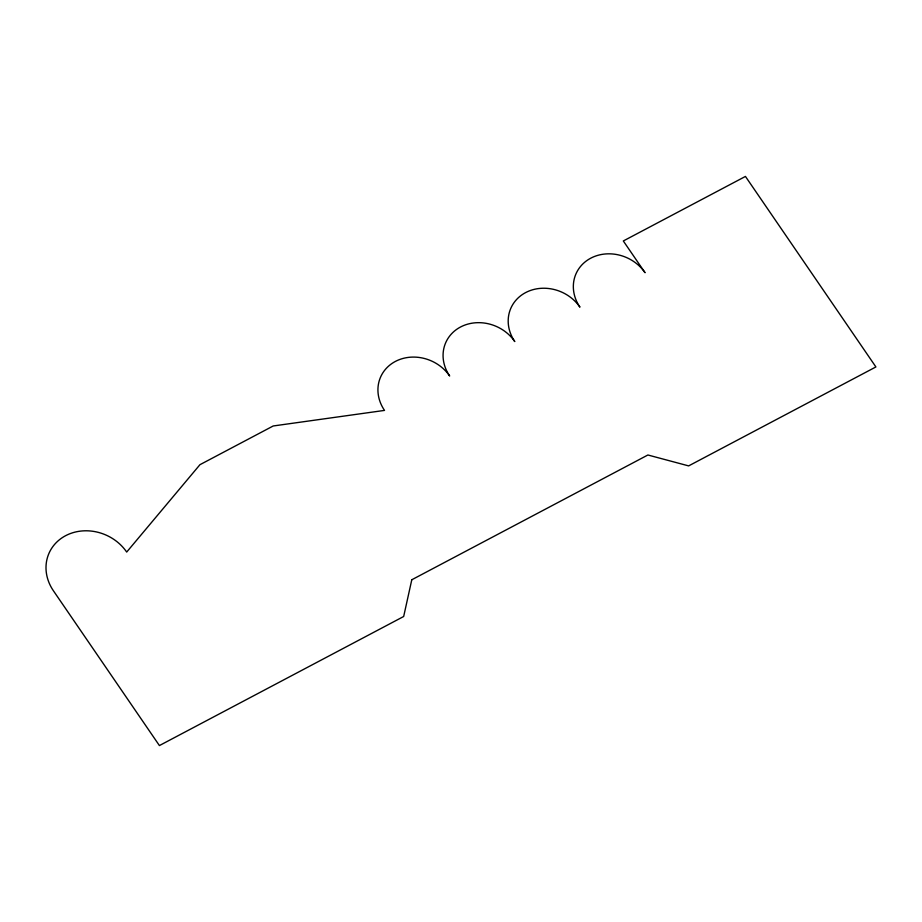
<?xml version="1.0" encoding="UTF-8"?>
<svg xmlns="http://www.w3.org/2000/svg" width="922" height="922" viewBox="0 0 922 922"><rect width="100%" height="100%" fill="white"/><g stroke="black" fill="none" stroke-linecap="round" stroke-linejoin="round"><path stroke-width="1.38" d="M411.788 579.765L403.675 616.495L159.414 745.564L53.418 590.783A44.89 39.704 24.3 0 1 65.6 535.694A44.89 39.704 24.3 0 1 126.694 552.059L199.936 464.7L273.212 425.976L384.52 410.405A39.9 35.29 24.3 0 1 395.342 361.447A39.9 35.29 24.3 0 1 449.659 375.98A39.9 35.29 24.3 0 1 460.481 327.022A39.9 35.29 24.3 0 1 514.787 341.566A39.9 35.29 24.3 0 1 525.609 292.597A39.9 35.29 24.3 0 1 579.926 307.141A39.9 35.29 24.3 0 1 590.748 258.183A39.9 35.29 24.3 0 1 645.054 272.716L623.318 240.965L745.449 176.436L875.9 366.944L688.642 465.898L647.901 454.995L411.788 579.765"/></g></svg>
